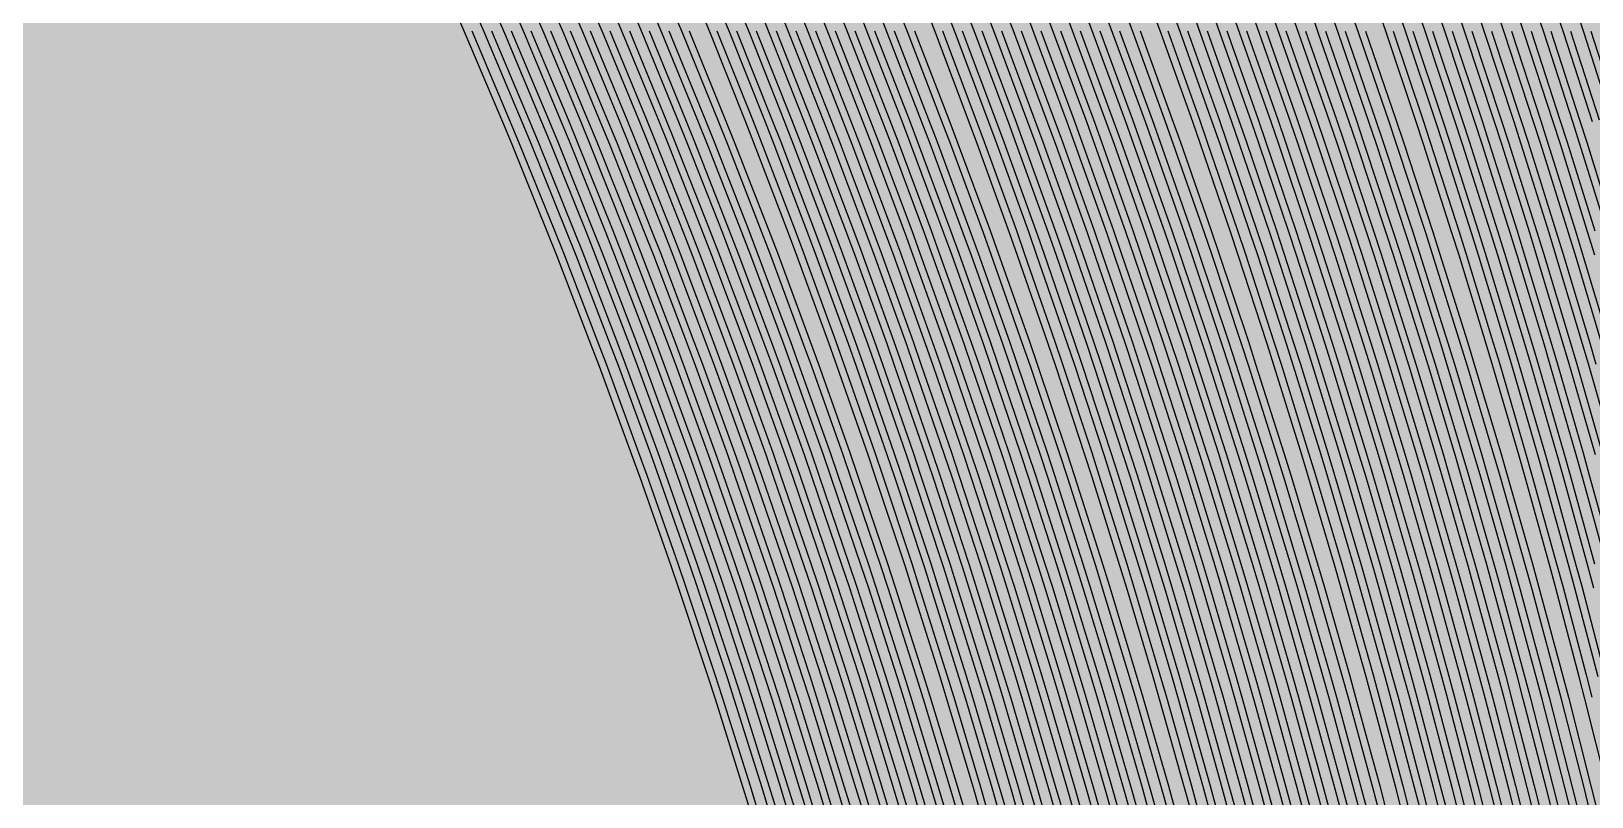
# Model space of a CAD drawing. Header units: metres. Extents: x -7220 to 10980, y -29667 to 1833.
# Drawn here: x 313.1 to 752.5, y -17113.4 to -16898 of the extents above; entities that cross this region are included whole.
import ezdxf

# ---------------------------------------------------------------- set-up
doc = ezdxf.new("R2010")
doc.units = ezdxf.units.M
doc.layers.add('Metal1', color=4, linetype='CONTINUOUS')
doc.layers.add('Polyimide', color=7, linetype='CONTINUOUS')

msp = doc.modelspace()

# ---------------------------------------------------------------- hatches: boundary and pattern name
at = {"layer": 'Polyimide'}
msp.add_hatch(color=7, dxfattribs=at).paths.add_polyline_path([(4099.45, -13861.55), (4142.64, -14152.77), (4214.18, -14438.35), (4313.36, -14715.55), (4439.24, -14981.69), (4590.59, -15234.21), (4765.97, -15470.68), (4963.68, -15688.82), (5181.82, -15886.53), (5418.29, -16061.91), (5670.81, -16213.26), (5936.95, -16339.14), (6214.15, -16438.32), (6499.73, -16509.85), (6790.95, -16553.05), (7085, -16567.5), (9980.38, -16567.5), (10058.79, -16571.35), (10136.45, -16582.87), (10212.6, -16601.95), (10286.52, -16628.4), (10357.49, -16661.96), (10424.83, -16702.32), (10487.89, -16749.09), (10546.06, -16801.81), (10598.78, -16859.98), (10645.55, -16923.04), (10685.91, -16990.38), (10719.48, -17061.35), (10745.93, -17135.27), (10765, -17211.43), (10776.52, -17289.08), (10780.38, -17367.5), (10780.38, -21957.3), (10741.61, -22012.91), (10705.97, -22070.59), (10673.58, -22130.14), (10644.53, -22191.39), (10618.92, -22254.16), (10596.82, -22318.25), (10578.3, -22383.46), (10563.41, -22449.6), (10552.21, -22516.46), (10544.72, -22583.84), (10540.97, -22651.53), (10540.97, -22719.32), (10544.72, -22787.01), (10552.21, -22854.38), (10563.41, -22921.24), (10578.3, -22987.38), (10596.82, -23052.6), (10618.92, -23116.68), (10644.53, -23179.45), (10673.58, -23240.71), (10705.97, -23300.26), (10741.61, -23357.93), (10780.38, -23413.54), (10780.38, -28667.5), (10776.52, -28745.91), (10765, -28823.57), (10745.93, -28899.73), (10719.48, -28973.65), (10685.91, -29044.62), (10645.55, -29111.96), (10598.78, -29175.01), (10546.06, -29233.19), (10487.89, -29285.91), (10424.83, -29332.68), (10357.49, -29373.04), (10286.52, -29406.6), (10212.6, -29433.05), (10136.45, -29452.13), (10058.79, -29463.65), (9980.38, -29467.5), (-6219.63, -29467.5), (-6298.04, -29463.65), (-6375.7, -29452.13), (-6451.85, -29433.05), (-6525.77, -29406.6), (-6596.74, -29373.04), (-6664.08, -29332.68), (-6727.14, -29285.91), (-6785.31, -29233.19), (-6838.03, -29175.01), (-6884.8, -29111.96), (-6925.16, -29044.62), (-6958.73, -28973.65), (-6985.18, -28899.73), (-7004.25, -28823.57), (-7015.77, -28745.91), (-7019.63, -28667.5), (-7019.63, -23426.32), (-6979.36, -23370.07), (-6942.33, -23311.63), (-6908.66, -23251.2), (-6878.45, -23188.96), (-6851.81, -23125.12), (-6828.81, -23059.88), (-6809.53, -22993.44), (-6794.04, -22926.02), (-6782.37, -22857.83), (-6774.57, -22789.09), (-6770.67, -22720.02), (-6770.67, -22650.84), (-6774.57, -22581.77), (-6782.37, -22513.03), (-6794.04, -22444.84), (-6809.53, -22377.42), (-6828.81, -22310.98), (-6851.81, -22245.74), (-6878.45, -22181.89), (-6908.66, -22119.66), (-6942.33, -22059.22), (-6979.36, -22000.79), (-7019.63, -21944.54), (-7019.63, -17367.5), (-7015.77, -17289.08), (-7004.25, -17211.43), (-6985.18, -17135.27), (-6958.73, -17061.35), (-6925.16, -16990.38), (-6884.8, -16923.04), (-6838.03, -16859.98), (-6785.31, -16801.81), (-6727.14, -16749.09), (-6664.08, -16702.32), (-6596.74, -16661.96), (-6525.77, -16628.4), (-6451.85, -16601.95), (-6375.7, -16582.87), (-6298.04, -16571.35), (-6219.63, -16567.5), (-3314, -16567.5), (-3019.95, -16553.05), (-2728.73, -16509.85), (-2443.15, -16438.32), (-2165.95, -16339.14), (-1899.81, -16213.26), (-1647.29, -16061.91), (-1410.82, -15886.53), (-1192.68, -15688.82), (-994.97, -15470.68), (-819.59, -15234.21), (-668.24, -14981.69), (-542.36, -14715.55), (-443.18, -14438.35), (-371.64, -14152.77), (-328.45, -13861.55), (-314, -13567.5), (-314, -13373.48), (-317.45, -13328.11), (-327.72, -13283.78), (-344.58, -13241.52), (-367.63, -13202.3), (-396.35, -13167.01), (-430.08, -13136.47), (-468.03, -13111.38), (-509.35, -13092.32), (-509.35, -13092.32), (-578.18, -13061.27), (-642.2, -13021.24), (-700.26, -12972.96), (-751.3, -12917.31), (-794.39, -12855.3), (-828.74, -12788.06), (-853.73, -12716.8), (-868.91, -12642.84), (-874, -12567.5), (-868.91, -12492.16), (-853.73, -12418.19), (-828.74, -12346.94), (-794.39, -12279.7), (-751.3, -12217.69), (-700.26, -12162.04), (-642.2, -12113.76), (-578.18, -12073.73), (-509.35, -12042.68), (-509.35, -12042.68), (-468.03, -12023.62), (-430.08, -11998.53), (-396.35, -11967.99), (-367.63, -11932.7), (-344.58, -11893.47), (-327.72, -11851.21), (-317.45, -11806.89), (-314, -11761.52), (-314, -11074.31), (-317.45, -11028.94), (-327.72, -10984.62), (-344.58, -10942.36), (-367.63, -10903.13), (-396.35, -10867.84), (-430.08, -10837.3), (-468.03, -10812.21), (-509.35, -10793.16), (-509.35, -10793.16), (-578.18, -10762.1), (-642.2, -10722.07), (-700.26, -10673.8), (-751.3, -10618.15), (-794.39, -10556.13), (-828.74, -10488.89), (-853.73, -10417.64), (-868.91, -10343.67), (-874, -10268.33), (-868.91, -10192.99), (-853.73, -10119.03), (-828.74, -10047.77), (-794.39, -9980.53), (-751.3, -9918.52), (-700.26, -9862.87), (-642.2, -9814.59), (-578.18, -9774.56), (-509.35, -9743.51), (-509.35, -9743.51), (-468.03, -9724.45), (-430.08, -9699.36), (-396.35, -9668.82), (-367.63, -9633.53), (-344.58, -9594.31), (-327.72, -9552.05), (-317.45, -9507.72), (-314, -9462.35), (-314, -8775.14), (-317.45, -8729.78), (-327.72, -8685.45), (-344.58, -8643.19), (-367.63, -8603.96), (-396.35, -8568.68), (-430.08, -8538.14), (-468.03, -8513.05), (-509.35, -8493.99), (-509.35, -8493.99), (-578.18, -8462.94), (-642.2, -8422.91), (-700.26, -8374.63), (-751.3, -8318.98), (-794.39, -8256.97), (-828.74, -8189.73), (-853.73, -8118.47), (-868.91, -8044.5), (-874, -7969.17), (-868.91, -7893.83), (-853.73, -7819.86), (-828.74, -7748.61), (-794.39, -7681.36), (-751.3, -7619.35), (-700.26, -7563.7), (-642.2, -7515.42), (-578.18, -7475.4), (-509.35, -7444.34), (-509.35, -7444.34), (-468.03, -7425.28), (-430.08, -7400.2), (-396.35, -7369.66), (-367.63, -7334.37), (-344.58, -7295.14), (-327.72, -7252.88), (-317.45, -7208.56), (-314, -7163.19), (-314, -6475.98), (-317.45, -6430.61), (-327.72, -6386.29), (-344.58, -6344.02), (-367.63, -6304.8), (-396.35, -6269.51), (-430.08, -6238.97), (-468.03, -6213.88), (-509.35, -6194.82), (-509.35, -6194.82), (-578.18, -6163.77), (-642.2, -6123.74), (-700.26, -6075.46), (-751.3, -6019.81), (-794.39, -5957.8), (-828.74, -5890.56), (-853.73, -5819.31), (-868.91, -5745.34), (-874, -5670), (-868.91, -5594.66), (-853.73, -5520.69), (-828.74, -5449.44), (-794.39, -5382.2), (-751.3, -5320.19), (-700.26, -5264.54), (-642.2, -5216.26), (-578.18, -5176.23), (-509.35, -5145.18), (-509.35, -5145.18), (-468.03, -5126.12), (-430.08, -5101.03), (-396.35, -5070.49), (-367.63, -5035.2), (-344.58, -4995.98), (-327.72, -4953.71), (-317.45, -4909.39), (-314, -4864.02), (-314, 380), (-314, 1532.5), (-269, 1532.5), (-268.78, 1525.63), (-268.1, 1518.79), (-266.98, 1512.02), (-265.42, 1505.32), (-263.43, 1498.75), (-261.01, 1492.32), (-258.17, 1486.06), (-254.93, 1480), (-251.3, 1474.17), (-247.3, 1468.58), (-242.94, 1463.27), (-238.25, 1458.25), (-233.23, 1453.56), (-227.92, 1449.2), (-222.33, 1445.2), (-216.5, 1441.57), (-210.44, 1438.33), (-204.18, 1435.49), (-197.75, 1433.07), (-191.18, 1431.08), (-184.48, 1429.52), (-177.71, 1428.4), (-170.87, 1427.72), (-164, 1427.5), (-157.13, 1427.72), (-150.29, 1428.4), (-143.52, 1429.52), (-136.82, 1431.08), (-130.25, 1433.07), (-123.82, 1435.49), (-117.56, 1438.33), (-111.5, 1441.57), (-105.67, 1445.2), (-100.08, 1449.2), (-94.77, 1453.56), (-89.75, 1458.25), (-85.06, 1463.27), (-80.7, 1468.58), (-76.7, 1474.17), (-73.07, 1480), (-69.83, 1486.06), (-66.99, 1492.32), (-64.57, 1498.75), (-62.58, 1505.32), (-61.02, 1512.02), (-59.9, 1518.79), (-59.22, 1525.63), (-59, 1532.5), (1786, 1532.5), (3835, 1532.5), (3835.21, 1539.04), (3835.86, 1545.55), (3836.92, 1552.01), (3838.41, 1558.38), (3840.31, 1564.64), (3842.61, 1570.77), (3845.31, 1576.73), (3848.4, 1582.5), (3851.85, 1588.06), (3855.66, 1593.38), (3859.82, 1598.43), (3864.29, 1603.21), (3869.07, 1607.68), (3874.12, 1611.84), (3879.44, 1615.65), (3885, 1619.1), (3890.77, 1622.19), (3896.73, 1624.89), (3902.86, 1627.19), (3909.12, 1629.09), (3915.49, 1630.58), (3921.95, 1631.64), (3928.46, 1632.29), (3935, 1632.5), (3941.54, 1632.29), (3948.05, 1631.64), (3954.51, 1630.58), (3960.88, 1629.09), (3967.14, 1627.19), (3973.27, 1624.89), (3979.23, 1622.19), (3985, 1619.1), (3990.56, 1615.65), (3995.88, 1611.84), (4000.93, 1607.68), (4005.71, 1603.21), (4010.18, 1598.43), (4014.34, 1593.38), (4018.15, 1588.06), (4021.6, 1582.5), (4024.69, 1576.73), (4027.39, 1570.77), (4029.69, 1564.64), (4031.59, 1558.38), (4033.08, 1552.01), (4034.14, 1545.55), (4034.79, 1539.04), (4035, 1532.5), (4085, 1532.5), (4085, 380), (4085, 330), (4085, -4864.02), (4088.45, -4909.39), (4098.72, -4953.71), (4115.58, -4995.98), (4138.63, -5035.2), (4167.35, -5070.49), (4201.08, -5101.03), (4239.03, -5126.12), (4280.35, -5145.18), (4280.35, -5145.18), (4349.18, -5176.23), (4413.2, -5216.26), (4471.26, -5264.54), (4522.3, -5320.19), (4565.39, -5382.2), (4599.74, -5449.44), (4624.73, -5520.69), (4639.91, -5594.66), (4645, -5670), (4639.91, -5745.34), (4624.73, -5819.31), (4599.74, -5890.56), (4565.39, -5957.8), (4522.3, -6019.81), (4471.26, -6075.46), (4413.2, -6123.74), (4349.18, -6163.77), (4280.35, -6194.82), (4239.03, -6213.88), (4201.08, -6238.97), (4167.35, -6269.51), (4138.63, -6304.8), (4115.58, -6344.02), (4098.72, -6386.29), (4088.45, -6430.61), (4085, -6475.98), (4085, -13567.5), (4099.45, -13861.55)])

# ---------------------------------------------------------------- linework, layer by layer
at = {"layer": 'Metal1'}
for points in [[(515.55, -17117.2), (513.62, -17110.9), (505.77, -17085.98), (503.72, -17079.68), (495.44, -17054.76), (493.28, -17048.45), (484.55, -17023.54), (482.28, -17017.22), (473.11, -16992.31), (470.72, -16986), (461.09, -16961.09), (458.59, -16954.77), (448.51, -16929.87), (445.89, -16923.55), (435.35, -16898.64), (432.61, -16892.32)], [(520.83, -17117.2), (518.91, -17110.9), (511.08, -17085.98), (509.05, -17079.68), (500.78, -17054.76), (498.64, -17048.45), (489.94, -17023.53), (487.68, -17017.22), (478.53, -16992.31), (476.15, -16986), (466.56, -16961.09), (464.06, -16954.77), (454.01, -16929.87), (451.4, -16923.55), (440.89, -16898.64), (438.17, -16892.32)], [(526.11, -17117.2), (524.19, -17110.9), (516.4, -17085.98), (514.37, -17079.67), (506.13, -17054.75), (503.99, -17048.45), (495.32, -17023.53), (493.07, -17017.22), (483.95, -16992.31), (481.58, -16986), (472.02, -16961.09), (469.53, -16954.77), (459.52, -16929.86), (456.91, -16923.54), (446.44, -16898.64), (443.72, -16892.32)], [(531.39, -17117.2), (529.48, -17110.9), (521.71, -17085.98), (519.69, -17079.67), (511.48, -17054.75), (509.35, -17048.45), (500.7, -17023.53), (498.46, -17017.22), (489.37, -16992.31), (487.01, -16986), (477.48, -16961.09), (475, -16954.77), (465.02, -16929.86), (462.43, -16923.54), (451.98, -16898.64), (449.28, -16892.32)], [(536.68, -17117.2), (534.77, -17110.9), (527.02, -17085.97), (525.01, -17079.67), (516.83, -17054.75), (514.7, -17048.45), (506.09, -17023.53), (503.85, -17017.22), (494.79, -16992.31), (492.44, -16985.99), (482.94, -16961.08), (480.47, -16954.77), (470.52, -16929.86), (467.94, -16923.54), (457.53, -16898.64), (454.83, -16892.32)], [(541.96, -17117.2), (540.06, -17110.9), (532.34, -17085.97), (530.33, -17079.67), (522.18, -17054.75), (520.06, -17048.45), (511.47, -17023.53), (509.24, -17017.22), (500.21, -16992.31), (497.87, -16985.99), (488.4, -16961.08), (485.94, -16954.77), (476.02, -16929.86), (473.45, -16923.54), (463.08, -16898.64), (460.38, -16892.31)], [(547.24, -17117.19), (545.35, -17110.9), (537.65, -17085.97), (535.65, -17079.67), (527.53, -17054.75), (525.42, -17048.45), (516.86, -17023.53), (514.63, -17017.22), (505.64, -16992.3), (503.3, -16985.99), (493.86, -16961.08), (491.41, -16954.77), (481.52, -16929.86), (478.96, -16923.54), (468.62, -16898.64), (465.94, -16892.31)], [(552.52, -17117.19), (550.64, -17110.9), (542.97, -17085.97), (540.98, -17079.67), (532.88, -17054.75), (530.77, -17048.44), (522.24, -17023.53), (520.03, -17017.22), (511.06, -16992.3), (508.73, -16985.99), (499.32, -16961.08), (496.88, -16954.77), (487.03, -16929.86), (484.47, -16923.54), (474.17, -16898.63), (471.49, -16892.31)], [(557.81, -17117.19), (555.93, -17110.9), (548.28, -17085.97), (546.3, -17079.67), (538.22, -17054.75), (536.13, -17048.44), (527.62, -17023.52), (525.42, -17017.22), (516.48, -16992.3), (514.16, -16985.99), (504.78, -16961.08), (502.35, -16954.76), (492.53, -16929.86), (489.98, -16923.54), (479.71, -16898.63), (477.05, -16892.31)], [(563.09, -17117.19), (561.22, -17110.89), (553.6, -17085.97), (551.62, -17079.67), (543.57, -17054.75), (541.48, -17048.44), (533.01, -17023.52), (530.81, -17017.22), (521.9, -16992.3), (519.59, -16985.99), (510.24, -16961.08), (507.82, -16954.76), (498.03, -16929.85), (495.49, -16923.54), (485.26, -16898.63), (482.6, -16892.31)], [(568.37, -17117.19), (566.51, -17110.89), (558.91, -17085.97), (556.94, -17079.67), (548.92, -17054.74), (546.84, -17048.44), (538.39, -17023.52), (536.2, -17017.21), (527.32, -16992.3), (525.02, -16985.99), (515.7, -16961.08), (513.29, -16954.76), (503.53, -16929.85), (501, -16923.54), (490.8, -16898.63), (488.16, -16892.31)], [(573.76, -17117.19), (571.9, -17110.89), (564.35, -17085.97), (562.38, -17079.67), (554.4, -17054.74), (552.33, -17048.44), (543.92, -17023.52), (541.74, -17017.21), (532.9, -16992.3), (530.61, -16985.99), (521.34, -16961.07), (518.93, -16954.76), (509.22, -16929.85), (506.7, -16923.53), (496.55, -16898.63), (493.92, -16892.31)], [(580.21, -17117.18), (578.39, -17110.89), (570.96, -17085.96), (569.03, -17079.66), (561.19, -17054.74), (559.15, -17048.43), (550.89, -17023.51), (548.75, -17017.21), (540.06, -16992.29), (537.81, -16985.98), (528.7, -16961.07), (526.34, -16954.76), (516.8, -16929.84), (514.32, -16923.53), (504.35, -16898.62), (501.76, -16892.3)], [(585.49, -17117.18), (583.68, -17110.89), (576.27, -17085.96), (574.35, -17079.66), (566.53, -17054.73), (564.51, -17048.43), (556.27, -17023.51), (554.14, -17017.21), (545.48, -16992.29), (543.24, -16985.98), (534.16, -16961.06), (531.81, -16954.75), (522.3, -16929.84), (519.83, -16923.53), (509.89, -16898.62), (507.31, -16892.3)], [(590.77, -17117.18), (588.96, -17110.89), (581.59, -17085.96), (579.67, -17079.66), (571.88, -17054.73), (569.86, -17048.43), (561.66, -17023.51), (559.53, -17017.21), (550.91, -16992.29), (548.67, -16985.98), (539.62, -16961.06), (537.28, -16954.75), (527.8, -16929.84), (525.35, -16923.53), (515.44, -16898.62), (512.87, -16892.3)], [(596.06, -17117.18), (594.25, -17110.88), (586.9, -17085.96), (584.99, -17079.66), (577.23, -17054.73), (575.22, -17048.43), (567.04, -17023.51), (564.92, -17017.21), (556.33, -16992.28), (554.1, -16985.98), (545.08, -16961.06), (542.75, -16954.75), (533.3, -16929.84), (530.86, -16923.53), (520.98, -16898.61), (518.42, -16892.3)], [(601.34, -17117.18), (599.54, -17110.88), (592.22, -17085.95), (590.32, -17079.66), (582.58, -17054.73), (580.57, -17048.43), (572.43, -17023.51), (570.31, -17017.2), (561.75, -16992.28), (559.53, -16985.98), (550.54, -16961.06), (548.22, -16954.75), (538.81, -16929.84), (536.37, -16923.52), (526.53, -16898.61), (523.98, -16892.3)], [(606.62, -17117.18), (604.83, -17110.88), (597.53, -17085.95), (595.64, -17079.66), (587.93, -17054.73), (585.93, -17048.43), (577.81, -17023.51), (575.71, -17017.2), (567.17, -16992.28), (564.96, -16985.98), (556.01, -16961.06), (553.68, -16954.75), (544.31, -16929.83), (541.88, -16923.52), (532.07, -16898.61), (529.53, -16892.3)], [(611.91, -17117.17), (610.12, -17110.88), (602.85, -17085.95), (600.96, -17079.66), (593.28, -17054.73), (591.29, -17048.43), (583.19, -17023.5), (581.1, -17017.2), (572.59, -16992.28), (570.39, -16985.98), (561.47, -16961.06), (559.15, -16954.75), (549.81, -16929.83), (547.39, -16923.52), (537.62, -16898.61), (535.09, -16892.29)], [(617.19, -17117.17), (615.41, -17110.88), (608.16, -17085.95), (606.28, -17079.65), (598.63, -17054.73), (596.64, -17048.43), (588.58, -17023.5), (586.49, -17017.2), (578.01, -16992.28), (575.82, -16985.97), (566.93, -16961.06), (564.62, -16954.75), (555.31, -16929.83), (552.9, -16923.52), (543.16, -16898.61), (540.64, -16892.29)], [(622.47, -17117.17), (620.7, -17110.88), (613.48, -17085.95), (611.6, -17079.65), (603.97, -17054.72), (602, -17048.43), (593.96, -17023.5), (591.88, -17017.2), (583.44, -16992.28), (581.25, -16985.97), (572.39, -16961.05), (570.09, -16954.75), (560.81, -16929.83), (558.41, -16923.52), (548.71, -16898.61), (546.2, -16892.29)], [(627.75, -17117.17), (625.99, -17110.88), (618.79, -17085.95), (616.92, -17079.65), (609.32, -17054.72), (607.35, -17048.43), (599.35, -17023.5), (597.27, -17017.2), (588.86, -16992.28), (586.68, -16985.97), (577.85, -16961.05), (575.56, -16954.75), (566.32, -16929.83), (563.92, -16923.52), (554.25, -16898.6), (551.75, -16892.29)], [(633.14, -17117.17), (631.39, -17110.88), (624.22, -17085.95), (622.36, -17079.65), (614.8, -17054.72), (612.84, -17048.42), (604.88, -17023.5), (602.81, -17017.2), (594.44, -16992.27), (592.27, -16985.97), (583.48, -16961.05), (581.21, -16954.74), (572.01, -16929.83), (569.62, -16923.52), (560, -16898.6), (557.51, -16892.29)], [(639.59, -17117.16), (637.87, -17110.87), (630.84, -17085.94), (629.01, -17079.65), (621.59, -17054.72), (619.66, -17048.42), (611.84, -17023.49), (609.82, -17017.19), (601.6, -16992.27), (599.47, -16985.97), (590.85, -16961.04), (588.61, -16954.74), (579.58, -16929.82), (577.24, -16923.51), (567.8, -16898.59), (565.35, -16892.28)], [(644.87, -17117.16), (643.16, -17110.87), (636.15, -17085.94), (634.33, -17079.65), (626.94, -17054.71), (625.02, -17048.42), (617.23, -17023.49), (615.21, -17017.19), (607.02, -16992.27), (604.9, -16985.96), (596.31, -16961.04), (594.08, -16954.74), (585.08, -16929.82), (582.75, -16923.51), (573.34, -16898.59), (570.91, -16892.28)], [(650.16, -17117.16), (648.45, -17110.87), (641.47, -17085.94), (639.66, -17079.64), (632.29, -17054.71), (630.38, -17048.42), (622.61, -17023.49), (620.6, -17017.19), (612.44, -16992.26), (610.33, -16985.96), (601.77, -16961.04), (599.55, -16954.74), (590.59, -16929.82), (588.26, -16923.51), (578.89, -16898.59), (576.46, -16892.28)], [(655.44, -17117.16), (653.73, -17110.87), (646.78, -17085.94), (644.98, -17079.64), (637.63, -17054.71), (635.73, -17048.42), (628, -17023.49), (625.99, -17017.19), (617.86, -16992.26), (615.76, -16985.96), (607.23, -16961.04), (605.02, -16954.74), (596.09, -16929.81), (593.78, -16923.51), (584.43, -16898.59), (582.02, -16892.28)], [(660.72, -17117.16), (659.02, -17110.87), (652.09, -17085.93), (650.3, -17079.64), (642.98, -17054.71), (641.09, -17048.42), (633.38, -17023.49), (631.39, -17017.19), (623.29, -16992.26), (621.19, -16985.96), (612.69, -16961.04), (610.49, -16954.73), (601.59, -16929.81), (599.29, -16923.51), (589.98, -16898.59), (587.57, -16892.28)], [(666, -17117.16), (664.31, -17110.87), (657.41, -17085.93), (655.62, -17079.64), (648.33, -17054.71), (646.44, -17048.41), (638.77, -17023.48), (636.78, -17017.19), (628.71, -16992.26), (626.62, -16985.96), (618.15, -16961.04), (615.96, -16954.73), (607.09, -16929.81), (604.8, -16923.51), (595.52, -16898.59), (593.13, -16892.28)], [(671.29, -17117.16), (669.6, -17110.87), (662.72, -17085.93), (660.94, -17079.64), (653.68, -17054.71), (651.8, -17048.41), (644.15, -17023.48), (642.17, -17017.19), (634.13, -16992.26), (632.05, -16985.96), (623.61, -16961.03), (621.43, -16954.73), (612.59, -16929.81), (610.31, -16923.5), (601.07, -16898.58), (598.68, -16892.28)], [(676.57, -17117.15), (674.89, -17110.87), (668.04, -17085.93), (666.26, -17079.64), (659.03, -17054.71), (657.15, -17048.41), (649.53, -17023.48), (647.56, -17017.19), (639.55, -16992.26), (637.48, -16985.96), (629.07, -16961.03), (626.9, -16954.73), (618.1, -16929.81), (615.82, -16923.5), (606.62, -16898.58), (604.23, -16892.28)], [(681.85, -17117.15), (680.18, -17110.87), (673.35, -17085.93), (671.58, -17079.64), (664.38, -17054.7), (662.51, -17048.41), (654.92, -17023.48), (652.95, -17017.18), (644.97, -16992.26), (642.91, -16985.96), (634.53, -16961.03), (632.37, -16954.73), (623.6, -16929.81), (621.33, -16923.5), (612.16, -16898.58), (609.79, -16892.27)], [(687.14, -17117.15), (685.47, -17110.87), (678.67, -17085.93), (676.91, -17079.64), (669.73, -17054.7), (667.87, -17048.41), (660.3, -17023.48), (658.34, -17017.18), (650.39, -16992.25), (648.34, -16985.96), (639.99, -16961.03), (637.84, -16954.73), (629.1, -16929.8), (626.84, -16923.5), (617.71, -16898.58), (615.34, -16892.27)], [(692.52, -17117.15), (690.87, -17110.86), (684.1, -17085.93), (682.35, -17079.64), (675.2, -17054.7), (673.35, -17048.41), (665.83, -17023.48), (663.88, -17017.18), (655.97, -16992.25), (653.93, -16985.95), (645.63, -16961.03), (643.48, -16954.73), (634.79, -16929.8), (632.54, -16923.5), (623.46, -16898.58), (621.11, -16892.27)], [(698.97, -17117.14), (697.35, -17110.86), (690.71, -17085.92), (689, -17079.63), (681.99, -17054.69), (680.18, -17048.4), (672.8, -17023.47), (670.89, -17017.18), (663.13, -16992.24), (661.13, -16985.95), (652.99, -16961.02), (650.89, -16954.72), (642.37, -16929.79), (640.16, -16923.49), (631.25, -16898.57), (628.95, -16892.27)], [(704.26, -17117.14), (702.64, -17110.86), (696.03, -17085.92), (694.32, -17079.63), (687.34, -17054.69), (685.53, -17048.4), (678.18, -17023.47), (676.28, -17017.18), (668.56, -16992.24), (666.56, -16985.95), (658.45, -16961.02), (656.36, -16954.72), (647.87, -16929.79), (645.67, -16923.49), (636.8, -16898.57), (634.5, -16892.26)], [(709.54, -17117.14), (707.93, -17110.86), (701.34, -17085.92), (699.64, -17079.63), (692.69, -17054.69), (690.89, -17048.4), (683.57, -17023.47), (681.67, -17017.17), (673.98, -16992.24), (671.99, -16985.95), (663.91, -16961.02), (661.83, -16954.72), (653.37, -16929.79), (651.18, -16923.49), (642.34, -16898.57), (640.06, -16892.26)], [(714.82, -17117.14), (713.22, -17110.86), (706.66, -17085.92), (704.96, -17079.63), (698.04, -17054.69), (696.24, -17048.4), (688.95, -17023.47), (687.07, -17017.17), (679.4, -16992.24), (677.42, -16985.95), (669.37, -16961.02), (667.3, -16954.72), (658.87, -16929.79), (656.7, -16923.49), (647.89, -16898.56), (645.61, -16892.26)], [(720.1, -17117.14), (718.5, -17110.86), (711.97, -17085.91), (710.28, -17079.63), (703.39, -17054.69), (701.6, -17048.4), (694.34, -17023.46), (692.46, -17017.17), (684.82, -16992.24), (682.85, -16985.94), (674.84, -16961.01), (672.76, -16954.72), (664.37, -16929.79), (662.21, -16923.49), (653.43, -16898.56), (651.17, -16892.26)], [(725.39, -17117.14), (723.79, -17110.85), (717.29, -17085.91), (715.6, -17079.63), (708.73, -17054.69), (706.96, -17048.4), (699.72, -17023.46), (697.85, -17017.17), (690.24, -16992.24), (688.28, -16985.94), (680.3, -16961.01), (678.23, -16954.72), (669.88, -16929.79), (667.72, -16923.49), (658.98, -16898.56), (656.72, -16892.26)], [(730.67, -17117.14), (729.08, -17110.85), (722.6, -17085.91), (720.92, -17079.63), (714.08, -17054.69), (712.31, -17048.4), (705.1, -17023.46), (703.24, -17017.17), (695.66, -16992.24), (693.71, -16985.94), (685.76, -16961.01), (683.7, -16954.71), (675.38, -16929.79), (673.23, -16923.49), (664.52, -16898.56), (662.27, -16892.26)], [(735.95, -17117.14), (734.37, -17110.85), (727.92, -17085.91), (726.25, -17079.63), (719.43, -17054.69), (717.67, -17048.4), (710.49, -17023.46), (708.63, -17017.17), (701.09, -16992.23), (699.14, -16985.94), (691.22, -16961.01), (689.17, -16954.71), (680.88, -16929.78), (678.74, -16923.49), (670.07, -16898.56), (667.83, -16892.26)], [(741.23, -17117.13), (739.66, -17110.85), (733.23, -17085.91), (731.57, -17079.62), (724.78, -17054.68), (723.02, -17048.4), (715.87, -17023.46), (714.02, -17017.17), (706.51, -16992.23), (704.57, -16985.94), (696.68, -16961.01), (694.64, -16954.71), (686.38, -16929.78), (684.25, -16923.48), (675.61, -16898.56), (673.38, -16892.26)], [(746.52, -17117.13), (744.95, -17110.85), (738.55, -17085.91), (736.89, -17079.62), (730.13, -17054.68), (728.38, -17048.4), (721.26, -17023.46), (719.42, -17017.17), (711.93, -16992.23), (709.99, -16985.94), (702.14, -16961.01), (700.11, -16954.71), (691.89, -16929.78), (689.76, -16923.48), (681.16, -16898.56), (678.94, -16892.26)], [(751.91, -17117.13), (750.35, -17110.85), (743.98, -17085.91), (742.33, -17079.62), (735.61, -17054.68), (733.87, -17048.39), (726.79, -17023.46), (724.95, -17017.17), (717.51, -16992.23), (715.59, -16985.94), (707.78, -16961), (705.76, -16954.71), (697.58, -16929.78), (695.46, -16923.48), (686.91, -16898.55), (684.7, -16892.25)], [(756.83, -17110.85), (750.59, -17085.9), (748.98, -17079.62), (742.39, -17054.67), (740.69, -17048.39), (733.76, -17023.45), (731.96, -17017.16), (724.67, -16992.22), (722.79, -16985.93), (715.14, -16961), (713.16, -16954.7), (705.15, -16929.77), (703.08, -16923.48), (694.7, -16898.54), (692.54, -16892.25)], [(754.3, -17079.62), (747.74, -17054.67), (746.05, -17048.39), (739.14, -17023.45), (737.35, -17017.16), (730.09, -16992.22), (728.22, -16985.93), (720.6, -16960.99), (718.63, -16954.7), (710.65, -16929.77), (708.59, -16923.47), (700.25, -16898.54), (698.1, -16892.25)], [(753.09, -17054.67), (751.4, -17048.39), (744.52, -17023.45), (742.75, -17017.16), (735.51, -16992.22), (733.65, -16985.93), (726.06, -16960.99), (724.1, -16954.7), (716.16, -16929.77), (714.1, -16923.47), (705.8, -16898.54), (703.65, -16892.24)], [(756.76, -17048.39), (749.91, -17023.44), (748.14, -17017.16), (740.94, -16992.22), (739.08, -16985.93), (731.52, -16960.99), (729.57, -16954.7), (721.66, -16929.77), (719.61, -16923.47), (711.34, -16898.54), (709.21, -16892.24)], [(753.53, -17017.16), (746.36, -16992.22), (744.51, -16985.93), (736.98, -16960.99), (735.04, -16954.7), (727.16, -16929.76), (725.13, -16923.47), (716.89, -16898.54), (714.76, -16892.24)], [(758.92, -17017.16), (751.78, -16992.21), (749.94, -16985.93), (742.44, -16960.99), (740.51, -16954.7), (732.66, -16929.76), (730.64, -16923.47), (722.43, -16898.54), (720.31, -16892.24)], [(755.37, -16985.93), (747.9, -16960.99), (745.98, -16954.7), (738.16, -16929.76), (736.15, -16923.47), (727.98, -16898.54), (725.87, -16892.24)], [(753.37, -16960.99), (751.45, -16954.7), (743.67, -16929.76), (741.66, -16923.47), (733.52, -16898.53), (731.42, -16892.24)], [(756.92, -16954.69), (749.17, -16929.76), (747.17, -16923.47), (739.07, -16898.53), (736.98, -16892.24)], [(752.68, -16923.47), (744.61, -16898.53), (742.53, -16892.24)], [(758.38, -16923.46), (750.36, -16898.53), (748.29, -16892.23)], [(437.19, -16897.86), (447.74, -16922.77), (450.36, -16929.11), (460.45, -16954.03), (462.96, -16960.36), (472.59, -16985.29), (474.98, -16991.61), (484.16, -17016.54), (486.44, -17022.87), (495.17, -17047.8), (497.33, -17054.12), (505.63, -17079.05), (507.67, -17085.37), (515.53, -17110.31), (517.46, -17116.62)], [(442.73, -16897.86), (453.25, -16922.78), (455.86, -16929.11), (465.92, -16954.03), (468.42, -16960.36), (478.02, -16985.29), (480.4, -16991.61), (489.56, -17016.54), (491.82, -17022.87), (500.53, -17047.8), (502.68, -17054.12), (510.95, -17079.05), (512.99, -17085.37), (520.82, -17110.31), (522.74, -17116.62)], [(448.28, -16897.86), (458.76, -16922.78), (461.37, -16929.11), (471.39, -16954.03), (473.88, -16960.36), (483.45, -16985.29), (485.82, -16991.61), (494.95, -17016.54), (497.21, -17022.87), (505.88, -17047.8), (508.03, -17054.12), (516.27, -17079.05), (518.3, -17085.37), (526.11, -17110.31), (528.03, -17116.63)], [(453.83, -16897.86), (464.27, -16922.78), (466.87, -16929.11), (476.86, -16954.03), (479.34, -16960.36), (488.88, -16985.29), (491.25, -16991.62), (500.34, -17016.54), (502.59, -17022.87), (511.24, -17047.8), (513.38, -17054.12), (521.59, -17079.06), (523.62, -17085.37), (531.4, -17110.31), (533.31, -17116.63)], [(459.37, -16897.86), (469.79, -16922.78), (472.37, -16929.11), (482.33, -16954.03), (484.8, -16960.36), (494.31, -16985.29), (496.67, -16991.62), (505.73, -17016.54), (507.98, -17022.87), (516.6, -17047.8), (518.73, -17054.12), (526.91, -17079.06), (528.93, -17085.37), (536.68, -17110.31), (538.59, -17116.63)], [(464.92, -16897.86), (475.3, -16922.78), (477.88, -16929.11), (487.8, -16954.03), (490.27, -16960.36), (499.74, -16985.29), (502.09, -16991.62), (511.12, -17016.55), (513.36, -17022.87), (521.95, -17047.8), (524.08, -17054.12), (532.24, -17079.06), (534.25, -17085.37), (541.97, -17110.31), (543.88, -17116.63)], [(470.46, -16897.86), (480.81, -16922.78), (483.38, -16929.11), (493.27, -16954.04), (495.73, -16960.37), (505.17, -16985.29), (507.51, -16991.62), (516.52, -17016.55), (518.74, -17022.87), (527.31, -17047.8), (529.43, -17054.12), (537.56, -17079.06), (539.56, -17085.37), (547.26, -17110.31), (549.16, -17116.63)], [(476.01, -16897.86), (486.32, -16922.78), (488.88, -16929.11), (498.74, -16954.04), (501.19, -16960.37), (510.6, -16985.29), (512.94, -16991.62), (521.91, -17016.55), (524.13, -17022.87), (532.67, -17047.8), (534.78, -17054.12), (542.88, -17079.06), (544.88, -17085.38), (552.55, -17110.32), (554.44, -17116.63)], [(481.56, -16897.86), (491.83, -16922.78), (494.39, -16929.11), (504.21, -16954.04), (506.65, -16960.37), (516.03, -16985.29), (518.36, -16991.62), (527.3, -17016.55), (529.51, -17022.87), (538.02, -17047.8), (540.12, -17054.12), (548.2, -17079.06), (550.19, -17085.38), (557.84, -17110.32), (559.73, -17116.63)], [(487.1, -16897.86), (497.34, -16922.78), (499.89, -16929.11), (509.68, -16954.04), (512.11, -16960.37), (521.46, -16985.29), (523.78, -16991.62), (532.69, -17016.55), (534.9, -17022.87), (543.38, -17047.81), (545.47, -17054.12), (553.52, -17079.06), (555.51, -17085.38), (563.13, -17110.32), (565.01, -17116.63)], [(492.65, -16897.86), (502.86, -16922.78), (505.39, -16929.12), (515.15, -16954.04), (517.57, -16960.37), (526.89, -16985.3), (529.2, -16991.62), (538.09, -17016.55), (540.28, -17022.87), (548.74, -17047.81), (550.82, -17054.12), (558.85, -17079.06), (560.82, -17085.38), (568.42, -17110.32), (570.29, -17116.63)], [(498.4, -16897.86), (508.56, -16922.79), (511.08, -16929.12), (520.8, -16954.04), (523.21, -16960.37), (532.49, -16985.3), (534.78, -16991.62), (543.63, -17016.55), (545.81, -17022.87), (554.23, -17047.81), (556.3, -17054.13), (564.29, -17079.06), (566.26, -17085.38), (573.82, -17110.32), (575.68, -17116.63)], [(506.2, -16897.87), (516.18, -16922.79), (518.66, -16929.12), (528.21, -16954.05), (530.58, -16960.37), (539.69, -16985.3), (541.95, -16991.62), (550.64, -17016.56), (552.79, -17022.88), (561.05, -17047.81), (563.09, -17054.13), (570.94, -17079.07), (572.87, -17085.38), (580.3, -17110.32), (582.13, -17116.63)], [(511.75, -16897.87), (521.69, -16922.79), (524.16, -16929.12), (533.68, -16954.05), (536.04, -16960.37), (545.12, -16985.3), (547.37, -16991.62), (556.03, -17016.56), (558.17, -17022.88), (566.41, -17047.81), (568.44, -17054.13), (576.26, -17079.07), (578.19, -17085.38), (585.59, -17110.32), (587.42, -17116.63)], [(517.29, -16897.87), (527.21, -16922.79), (529.67, -16929.12), (539.15, -16954.05), (541.5, -16960.37), (550.55, -16985.3), (552.79, -16991.62), (561.42, -17016.56), (563.56, -17022.88), (571.76, -17047.81), (573.79, -17054.13), (581.58, -17079.07), (583.5, -17085.38), (590.88, -17110.33), (592.7, -17116.63)], [(522.84, -16897.87), (532.72, -16922.8), (535.17, -16929.12), (544.62, -16954.05), (546.96, -16960.37), (555.98, -16985.31), (558.22, -16991.63), (566.81, -17016.56), (568.94, -17022.88), (577.12, -17047.82), (579.14, -17054.13), (586.91, -17079.07), (588.82, -17085.38), (596.17, -17110.33), (597.98, -17116.63)], [(528.38, -16897.87), (538.23, -16922.8), (540.67, -16929.12), (550.09, -16954.05), (552.42, -16960.37), (561.41, -16985.31), (563.64, -16991.63), (572.21, -17016.56), (574.32, -17022.88), (582.48, -17047.82), (584.49, -17054.13), (592.23, -17079.07), (594.13, -17085.38), (601.46, -17110.33), (603.27, -17116.63)], [(533.93, -16897.87), (543.74, -16922.8), (546.18, -16929.12), (555.56, -16954.05), (557.88, -16960.37), (566.84, -16985.31), (569.06, -16991.63), (577.6, -17016.56), (579.71, -17022.88), (587.83, -17047.82), (589.84, -17054.13), (597.55, -17079.07), (599.45, -17085.38), (606.75, -17110.33), (608.55, -17116.64)], [(539.48, -16897.87), (549.25, -16922.8), (551.68, -16929.12), (561.03, -16954.05), (563.35, -16960.38), (572.27, -16985.31), (574.48, -16991.63), (582.99, -17016.56), (585.09, -17022.88), (593.19, -17047.82), (595.19, -17054.13), (602.87, -17079.07), (604.76, -17085.38), (612.04, -17110.33), (613.83, -17116.64)], [(545.02, -16897.87), (554.77, -16922.8), (557.18, -16929.12), (566.5, -16954.05), (568.81, -16960.38), (577.7, -16985.31), (579.91, -16991.63), (588.38, -17016.56), (590.48, -17022.88), (598.55, -17047.82), (600.54, -17054.13), (608.19, -17079.07), (610.08, -17085.38), (617.33, -17110.33), (619.11, -17116.64)], [(550.57, -16897.87), (560.28, -16922.8), (562.69, -16929.13), (571.97, -16954.06), (574.27, -16960.38), (583.13, -16985.31), (585.33, -16991.63), (593.78, -17016.57), (595.86, -17022.88), (603.9, -17047.82), (605.88, -17054.13), (613.52, -17079.08), (615.39, -17085.38), (622.62, -17110.33), (624.4, -17116.64)], [(556.12, -16897.87), (565.79, -16922.8), (568.19, -16929.13), (577.44, -16954.06), (579.73, -16960.38), (588.56, -16985.31), (590.75, -16991.63), (599.17, -17016.57), (601.25, -17022.88), (609.26, -17047.82), (611.23, -17054.13), (618.84, -17079.08), (620.71, -17085.39), (627.91, -17110.33), (629.68, -17116.64)], [(561.87, -16897.88), (571.49, -16922.8), (573.88, -16929.13), (583.09, -16954.06), (585.37, -16960.38), (594.16, -16985.31), (596.33, -16991.63), (604.71, -17016.57), (606.78, -17022.88), (614.75, -17047.82), (616.71, -17054.13), (624.28, -17079.08), (626.14, -17085.39), (633.31, -17110.33), (635.07, -17116.64)], [(569.67, -16897.88), (579.12, -16922.81), (581.46, -16929.13), (590.5, -16954.06), (592.73, -16960.38), (601.36, -16985.32), (603.5, -16991.63), (611.72, -17016.57), (613.75, -17022.89), (621.57, -17047.83), (623.5, -17054.14), (630.93, -17079.08), (632.76, -17085.39), (639.79, -17110.34), (641.52, -17116.64)], [(575.21, -16897.88), (584.63, -16922.81), (586.96, -16929.13), (595.97, -16954.06), (598.2, -16960.38), (606.79, -16985.32), (608.92, -16991.63), (617.11, -17016.57), (619.14, -17022.89), (626.93, -17047.83), (628.85, -17054.14), (636.25, -17079.08), (638.07, -17085.39), (645.08, -17110.34), (646.8, -17116.64)], [(580.76, -16897.88), (590.14, -16922.81), (592.46, -16929.13), (601.44, -16954.07), (603.66, -16960.38), (612.22, -16985.32), (614.34, -16991.63), (622.5, -17016.58), (624.52, -17022.89), (632.29, -17047.83), (634.2, -17054.14), (641.58, -17079.08), (643.39, -17085.39), (650.37, -17110.34), (652.09, -17116.64)], [(586.3, -16897.88), (595.65, -16922.81), (597.97, -16929.13), (606.91, -16954.07), (609.12, -16960.38), (617.65, -16985.32), (619.76, -16991.64), (627.9, -17016.58), (629.9, -17022.89), (637.64, -17047.83), (639.55, -17054.14), (646.9, -17079.09), (648.7, -17085.39), (655.66, -17110.34), (657.37, -17116.64)], [(591.85, -16897.88), (601.16, -16922.81), (603.47, -16929.13), (612.38, -16954.07), (614.58, -16960.38), (623.08, -16985.32), (625.18, -16991.64), (633.29, -17016.58), (635.29, -17022.89), (643, -17047.83), (644.9, -17054.14), (652.22, -17079.09), (654.02, -17085.39), (660.95, -17110.34), (662.65, -17116.64)], [(597.4, -16897.88), (606.67, -16922.81), (608.97, -16929.13), (617.85, -16954.07), (620.04, -16960.39), (628.51, -16985.32), (630.61, -16991.64), (638.68, -17016.58), (640.67, -17022.89), (648.36, -17047.83), (650.25, -17054.14), (657.54, -17079.09), (659.34, -17085.39), (666.24, -17110.34), (667.94, -17116.64)], [(602.94, -16897.88), (612.19, -16922.82), (614.48, -16929.13), (623.32, -16954.07), (625.5, -16960.39), (633.94, -16985.32), (636.03, -16991.64), (644.07, -17016.58), (646.06, -17022.89), (653.71, -17047.83), (655.6, -17054.14), (662.86, -17079.09), (664.65, -17085.39), (671.53, -17110.34), (673.22, -17116.64)], [(608.49, -16897.88), (617.7, -16922.82), (619.98, -16929.14), (628.79, -16954.07), (630.97, -16960.39), (639.37, -16985.33), (641.45, -16991.64), (649.47, -17016.58), (651.44, -17022.89), (659.07, -17047.84), (660.95, -17054.14), (668.19, -17079.09), (669.97, -17085.39), (676.82, -17110.34), (678.5, -17116.65)], [(614.04, -16897.88), (623.21, -16922.82), (625.48, -16929.14), (634.26, -16954.07), (636.43, -16960.39), (644.8, -16985.33), (646.87, -16991.64), (654.86, -17016.58), (656.83, -17022.89), (664.43, -17047.84), (666.3, -17054.14), (673.51, -17079.09), (675.28, -17085.39), (682.11, -17110.35), (683.79, -17116.65)], [(619.58, -16897.89), (628.72, -16922.82), (630.99, -16929.14), (639.73, -16954.07), (641.89, -16960.39), (650.23, -16985.33), (652.3, -16991.64), (660.25, -17016.58), (662.21, -17022.89), (669.78, -17047.84), (671.65, -17054.14), (678.83, -17079.09), (680.6, -17085.39), (687.4, -17110.35), (689.07, -17116.65)], [(625.33, -16897.89), (634.42, -16922.82), (636.68, -16929.14), (645.37, -16954.08), (647.52, -16960.39), (655.83, -16985.33), (657.88, -16991.64), (665.79, -17016.58), (667.74, -17022.89), (675.27, -17047.84), (677.13, -17054.14), (684.27, -17079.09), (686.03, -17085.4), (692.8, -17110.35), (694.46, -17116.65)], [(633.13, -16897.89), (642.05, -16922.83), (644.26, -16929.14), (652.78, -16954.08), (654.89, -16960.39), (663.03, -16985.34), (665.04, -16991.64), (672.8, -17016.59), (674.72, -17022.9), (682.1, -17047.84), (683.91, -17054.15), (690.92, -17079.1), (692.65, -17085.4), (699.28, -17110.35), (700.91, -17116.65)], [(638.68, -16897.89), (647.56, -16922.83), (649.76, -16929.14), (658.25, -16954.08), (660.35, -16960.39), (668.46, -16985.34), (670.46, -16991.64), (678.19, -17016.59), (680.1, -17022.9), (687.45, -17047.84), (689.26, -17054.15), (696.24, -17079.1), (697.96, -17085.4), (704.57, -17110.35), (706.19, -17116.65)], [(644.22, -16897.89), (653.07, -16922.83), (655.26, -16929.14), (663.72, -16954.08), (665.81, -16960.39), (673.89, -16985.34), (675.89, -16991.65), (683.59, -17016.59), (685.49, -17022.9), (692.81, -17047.85), (694.61, -17054.15), (701.57, -17079.1), (703.28, -17085.4), (709.86, -17110.35), (711.48, -17116.65)], [(649.77, -16897.89), (658.58, -16922.83), (660.76, -16929.14), (669.19, -16954.08), (671.28, -16960.39), (679.32, -16985.34), (681.31, -16991.65), (688.98, -17016.59), (690.87, -17022.9), (698.17, -17047.85), (699.96, -17054.15), (706.89, -17079.1), (708.59, -17085.4), (715.15, -17110.35), (716.76, -17116.65)], [(655.32, -16897.89), (664.09, -16922.83), (666.27, -16929.14), (674.66, -16954.09), (676.74, -16960.4), (684.75, -16985.34), (686.73, -16991.65), (694.37, -17016.59), (696.25, -17022.9), (703.52, -17047.85), (705.31, -17054.15), (712.21, -17079.1), (713.91, -17085.4), (720.44, -17110.36), (722.04, -17116.65)], [(660.86, -16897.89), (669.61, -16922.83), (671.77, -16929.14), (680.13, -16954.09), (682.2, -16960.4), (690.18, -16985.34), (692.15, -16991.65), (699.76, -17016.59), (701.64, -17022.9), (708.88, -17047.85), (710.66, -17054.15), (717.53, -17079.1), (719.22, -17085.4), (725.73, -17110.36), (727.33, -17116.65)], [(666.41, -16897.89), (675.12, -16922.83), (677.27, -16929.15), (685.6, -16954.09), (687.66, -16960.4), (695.61, -16985.34), (697.58, -16991.65), (705.16, -17016.6), (707.02, -17022.9), (714.24, -17047.85), (716.01, -17054.15), (722.85, -17079.1), (724.54, -17085.4), (731.02, -17110.36), (732.61, -17116.65)], [(671.96, -16897.9), (680.63, -16922.83), (682.78, -16929.15), (691.07, -16954.09), (693.12, -16960.4), (701.04, -16985.34), (703, -16991.65), (710.55, -17016.6), (712.41, -17022.9), (719.59, -17047.85), (721.36, -17054.15), (728.18, -17079.1), (729.85, -17085.4), (736.31, -17110.36), (737.89, -17116.65)], [(677.5, -16897.9), (686.14, -16922.84), (688.28, -16929.15), (696.54, -16954.09), (698.58, -16960.4), (706.47, -16985.34), (708.42, -16991.65), (715.94, -17016.6), (717.79, -17022.9), (724.95, -17047.85), (726.71, -17054.15), (733.5, -17079.11), (735.17, -17085.4), (741.6, -17110.36), (743.18, -17116.65)], [(683.05, -16897.9), (691.65, -16922.84), (693.78, -16929.15), (702.01, -16954.09), (704.05, -16960.4), (711.9, -16985.34), (713.84, -16991.65), (721.33, -17016.6), (723.18, -17022.9), (730.3, -17047.85), (732.06, -17054.15), (738.82, -17079.11), (740.48, -17085.4), (746.89, -17110.36), (748.46, -17116.66)], [(688.8, -16897.9), (697.36, -16922.84), (699.47, -16929.15), (707.66, -16954.09), (709.68, -16960.4), (717.5, -16985.35), (719.42, -16991.65), (726.87, -17016.6), (728.71, -17022.9), (735.79, -17047.85), (737.54, -17054.15), (744.26, -17079.11), (745.92, -17085.4), (752.29, -17110.36), (753.85, -17116.66)], [(696.6, -16897.9), (704.98, -16922.84), (707.05, -16929.15), (715.07, -16954.1), (717.05, -16960.4), (724.7, -16985.35), (726.59, -16991.65), (733.88, -17016.61), (735.68, -17022.91), (742.62, -17047.86), (744.33, -17054.16), (750.91, -17079.11), (752.53, -17085.41)], [(702.14, -16897.9), (710.49, -16922.85), (712.56, -16929.15), (720.54, -16954.1), (722.51, -16960.4), (730.13, -16985.35), (732.01, -16991.66), (739.28, -17016.61), (741.07, -17022.91), (747.98, -17047.86), (749.68, -17054.16), (756.24, -17079.11)], [(707.69, -16897.9), (716, -16922.85), (718.06, -16929.15), (726.01, -16954.1), (727.97, -16960.41), (735.56, -16985.35), (737.43, -16991.66), (744.67, -17016.61), (746.45, -17022.91), (753.33, -17047.86)], [(713.24, -16897.9), (721.52, -16922.85), (723.56, -16929.15), (731.48, -16954.1), (733.43, -16960.41), (740.99, -16985.36), (742.86, -16991.66), (750.06, -17016.61), (751.83, -17022.91), (758.69, -17047.86)], [(718.78, -16897.9), (727.03, -16922.85), (729.07, -16929.16), (736.95, -16954.1), (738.9, -16960.41), (746.42, -16985.36), (748.28, -16991.66), (755.45, -17016.61)], [(724.33, -16897.91), (732.54, -16922.85), (734.57, -16929.16), (742.42, -16954.1), (744.36, -16960.41), (751.85, -16985.36), (753.7, -16991.66)], [(729.88, -16897.91), (738.05, -16922.85), (740.07, -16929.16), (747.89, -16954.11), (749.82, -16960.41), (757.28, -16985.36)], [(735.42, -16897.91), (743.56, -16922.85), (745.57, -16929.16), (753.36, -16954.11)], [(740.97, -16897.91), (749.07, -16922.85), (751.08, -16929.16), (758.83, -16954.11)], [(746.51, -16897.91), (754.59, -16922.86)], [(752.27, -16897.91), (760.29, -16922.86)]]:
    msp.add_lwpolyline(points, dxfattribs=at)

doc.saveas('drawing.dxf')
